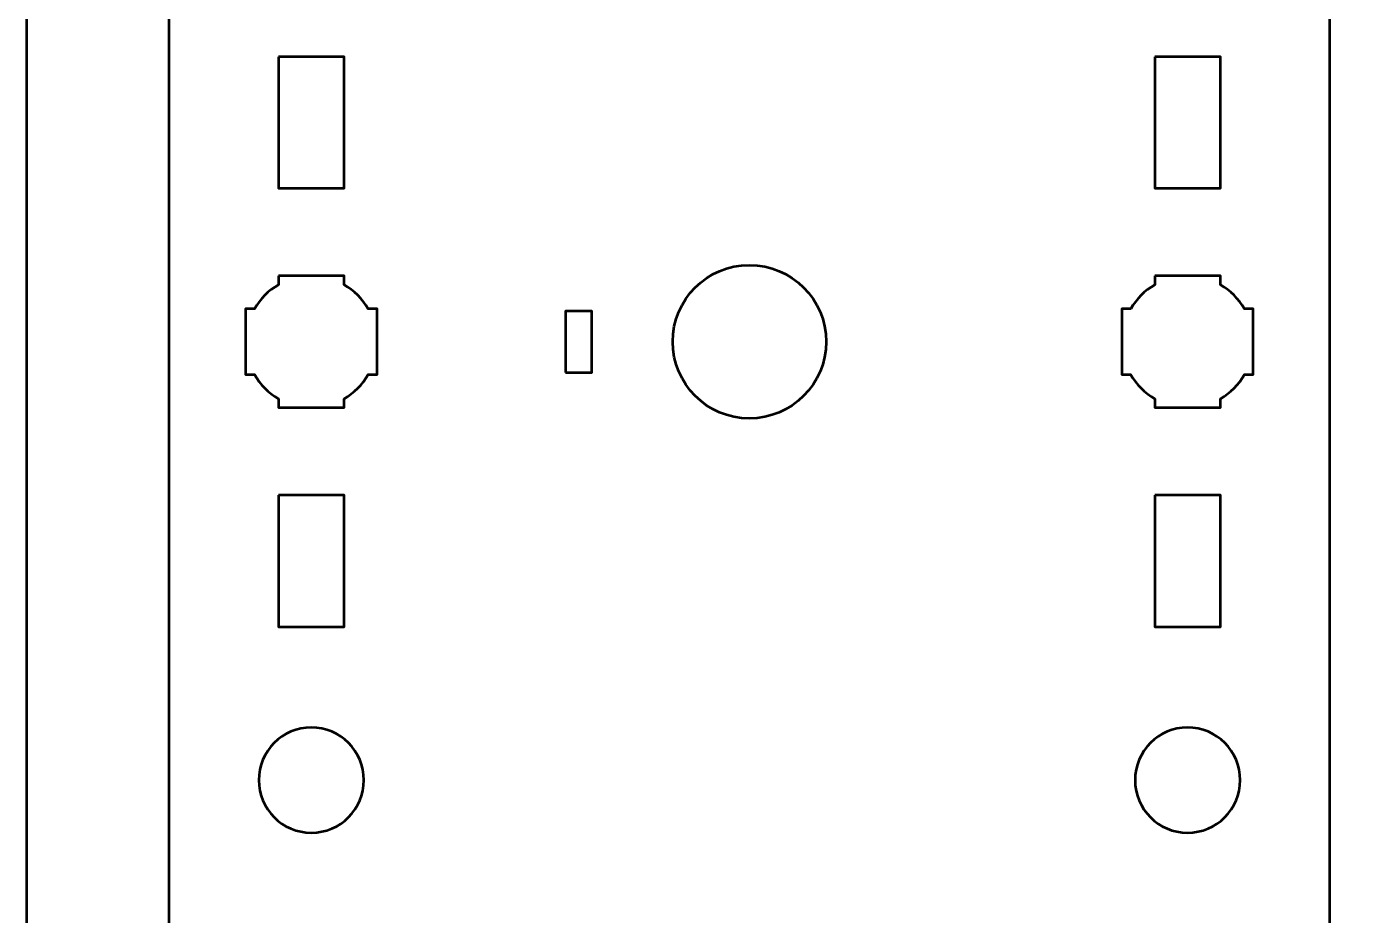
# Model space of a CAD drawing. Header units: centimetres. Extents: x -21 to 0, y -29.7 to 0.
# Drawn here: x -21 to -14.95, y -9.62 to -5.56 of the extents above; entities that cross this region are included whole.
import ezdxf

# ---------------------------------------------------------------- set-up
doc = ezdxf.new("R2010")
doc.units = ezdxf.units.CM
doc.header["$MEASUREMENT"] = 0
doc.layers.add('Layer 1', color=7, linetype='Continuous')

msp = doc.modelspace()

# ---------------------------------------------------------------- linework, layer by layer
at = {"layer": 'Layer 1', "lineweight": 53}
msp.add_lwpolyline([(-18.54, -7.14002), (-18.42, -7.14002), (-18.42, -6.86004), (-18.54, -6.86004), (-18.54, -7.14002)], close=True, dxfattribs=at)
msp.add_ellipse((-17.7, -7.00003), major_axis=(0.35, 0), ratio=0.9999714, dxfattribs=at)
at = {"layer": 'Layer 1', "color": 1, "lineweight": 53}
msp.add_open_spline([(-21.00003, -29.19995), (-21.00003, -29.19995), (-21.00003, -5.29992), (-21.00003, -5.29992), (-21.00003, -5.29992), (-21.00003, -5.21709), (-20.93286, -5.14992), (-20.85003, -5.14992), (-20.85003, -5.14992), (-20.7672, -5.14992), (-20.70003, -5.08275), (-20.70003, -4.99992), (-20.70003, -4.99992), (-20.70003, -4.91709), (-20.7672, -4.84992), (-20.85003, -4.84992), (-20.85003, -4.84992), (-20.93286, -4.84992), (-21.00003, -4.78275), (-21.00003, -4.69992), (-21.00003, -4.69992), (-21.00003, -4.61709), (-20.93286, -4.54992), (-20.85003, -4.54992), (-20.85003, -4.54992), (-20.7672, -4.54992), (-20.70003, -4.48275), (-20.70003, -4.39992), (-20.70003, -4.39992), (-20.70003, -4.31709), (-20.7672, -4.24992), (-20.85003, -4.24992), (-20.85003, -4.24992), (-20.93286, -4.24992), (-21.00003, -4.18275), (-21.00003, -4.09992), (-21.00003, -4.09992), (-21.00003, -4.01709), (-20.93286, -3.94992), (-20.85003, -3.94992), (-20.85003, -3.94992), (-20.7672, -3.94992), (-20.70003, -3.88275), (-20.70003, -3.79992), (-20.70003, -3.79992), (-20.70003, -3.71709), (-20.7672, -3.64992), (-20.85003, -3.64992), (-20.85003, -3.64992), (-20.93286, -3.64992), (-21.00003, -3.58275), (-21.00003, -3.49992), (-21.00003, -3.49992), (-21.00003, -3.41709), (-20.93286, -3.34992), (-20.85003, -3.34992), (-20.85003, -3.34992), (-20.7672, -3.34992), (-20.70003, -3.28275), (-20.70003, -3.19992), (-20.70003, -3.19992), (-20.70003, -3.11709), (-20.7672, -3.04992), (-20.85003, -3.04992), (-20.85003, -3.04992), (-20.93286, -3.04992), (-21.00003, -2.98275), (-21.00003, -2.89992), (-21.00003, -2.89992), (-21.00003, -2.81709), (-20.93286, -2.74992), (-20.85003, -2.74992), (-20.85003, -2.74992), (-20.7672, -2.74992), (-20.70003, -2.68275), (-20.70003, -2.59992), (-20.70003, -2.59992), (-20.70003, -2.51709), (-20.7672, -2.44992), (-20.85003, -2.44992), (-20.85003, -2.44992), (-20.93286, -2.44992), (-21.00003, -2.38275), (-21.00003, -2.29992), (-21.00003, -2.29992), (-21.00003, -2.21709), (-20.93286, -2.14992), (-20.85003, -2.14992), (-20.85003, -2.14992), (-20.7672, -2.14992), (-20.70003, -2.08275), (-20.70003, -1.99992), (-20.70003, -1.99992), (-20.70003, -1.91709), (-20.7672, -1.84992), (-20.85003, -1.84992), (-20.85003, -1.84992), (-20.93286, -1.84992), (-21.00003, -1.78275), (-21.00003, -1.69992), (-21.00003, -1.69992), (-21.00003, -1.61709), (-20.93286, -1.54992), (-20.85003, -1.54992), (-20.85003, -1.54992), (-20.7672, -1.54992), (-20.70003, -1.48275), (-20.70003, -1.39992), (-20.70003, -1.39992), (-20.70003, -1.31709), (-20.7672, -1.24992), (-20.85003, -1.24992), (-20.85003, -1.24992), (-20.93286, -1.24992), (-21.00003, -1.18275), (-21.00003, -1.09992), (-21.00003, -1.09992), (-21.00003, -1.09992), (-21.00003, -0.49992), (-21.00003, -0.49992), (-21.00003, -0.49992), (-21.00003, -0.22295), (-20.77694, 0.00004), (-20.49994, 0.00004), (-20.49994, 0.00004), (-20.49994, 0.00004), (-0.50008, 0.00004), (-0.50008, 0.00004), (-0.50008, 0.00004), (-0.22294, 0.00004), (0.00002, -0.22295), (0.00002, -0.49992), (0.00002, -0.49992), (0.00002, -0.49992), (0.00002, -29.19995), (0.00002, -29.19995), (0.00002, -29.19995), (0.00002, -29.47695), (-0.22294, -29.70004), (-0.50008, -29.70004), (-0.50008, -29.70004), (-0.50008, -29.70004), (-20.49994, -29.70004), (-20.49994, -29.70004), (-20.49994, -29.70004), (-20.77694, -29.70004), (-21.00003, -29.47695), (-21.00003, -29.19995)], degree=3, knots=[0, 0, 0, 0, 0.027027, 0.027027, 0.027027, 0.027027, 0.0540541, 0.0540541, 0.0540541, 0.0540541, 0.0810811, 0.0810811, 0.0810811, 0.0810811, 0.1081081, 0.1081081, 0.1081081, 0.1081081, 0.1351351, 0.1351351, 0.1351351, 0.1351351, 0.1621622, 0.1621622, 0.1621622, 0.1621622, 0.1891892, 0.1891892, 0.1891892, 0.1891892, 0.2162162, 0.2162162, 0.2162162, 0.2162162, 0.2432432, 0.2432432, 0.2432432, 0.2432432, 0.2702703, 0.2702703, 0.2702703, 0.2702703, 0.2972973, 0.2972973, 0.2972973, 0.2972973, 0.3243243, 0.3243243, 0.3243243, 0.3243243, 0.3513514, 0.3513514, 0.3513514, 0.3513514, 0.3783784, 0.3783784, 0.3783784, 0.3783784, 0.4054054, 0.4054054, 0.4054054, 0.4054054, 0.4324324, 0.4324324, 0.4324324, 0.4324324, 0.4594595, 0.4594595, 0.4594595, 0.4594595, 0.4864865, 0.4864865, 0.4864865, 0.4864865, 0.5135135, 0.5135135, 0.5135135, 0.5135135, 0.5405405, 0.5405405, 0.5405405, 0.5405405, 0.5675676, 0.5675676, 0.5675676, 0.5675676, 0.5945946, 0.5945946, 0.5945946, 0.5945946, 0.6216216, 0.6216216, 0.6216216, 0.6216216, 0.6486486, 0.6486486, 0.6486486, 0.6486486, 0.6756757, 0.6756757, 0.6756757, 0.6756757, 0.7027027, 0.7027027, 0.7027027, 0.7027027, 0.7297297, 0.7297297, 0.7297297, 0.7297297, 0.7567568, 0.7567568, 0.7567568, 0.7567568, 0.7837838, 0.7837838, 0.7837838, 0.7837838, 0.8108108, 0.8108108, 0.8108108, 0.8108108, 0.8378378, 0.8378378, 0.8378378, 0.8378378, 0.8648649, 0.8648649, 0.8648649, 0.8648649, 0.8918919, 0.8918919, 0.8918919, 0.8918919, 0.9189189, 0.9189189, 0.9189189, 0.9189189, 0.9459459, 0.9459459, 0.9459459, 0.9459459, 0.972973, 0.972973, 0.972973, 0.972973, 1, 1, 1, 1], dxfattribs=at)
at = {"layer": 'Layer 1', "color": 3, "lineweight": 53}
msp.add_open_spline([(-19.85004, -13.64999), (-20.1271, -13.64991), (-20.34998, -13.42684), (-20.34998, -13.14989), (-20.34998, -13.14989), (-20.34998, -10.3833), (-20.34998, -7.61668), (-20.34998, -4.85009), (-20.34998, -4.85009), (-20.34998, -4.57309), (-20.12689, -4.34999), (-19.84989, -4.34999), (-19.84989, -4.34999), (-19.84989, -4.34999), (-15.55003, -4.34999), (-15.55003, -4.34999), (-15.55003, -4.34999), (-15.2729, -4.34999), (-15.04994, -4.57309), (-15.04994, -4.85009), (-15.04994, -4.85009), (-15.04994, -7.61668), (-15.04994, -10.3833), (-15.04994, -13.14989), (-15.04994, -13.14989), (-15.04994, -13.42689), (-15.27303, -13.64999), (-15.55003, -13.64999), (-15.55003, -13.64999), (-15.55003, -13.64999), (-19.85004, -13.64999), (-19.85004, -13.64999)], degree=3, knots=[0, 0, 0, 0, 0.125, 0.125, 0.125, 0.125, 0.25, 0.25, 0.25, 0.25, 0.375, 0.375, 0.375, 0.375, 0.5, 0.5, 0.5, 0.5, 0.625, 0.625, 0.625, 0.625, 0.75, 0.75, 0.75, 0.75, 0.875, 0.875, 0.875, 0.875, 1, 1, 1, 1], dxfattribs=at)
at = {"layer": 'Layer 1', "lineweight": 53}
for points, knots in [([(-19.84989, -5.70004), (-19.84989, -5.70004), (-19.54988, -5.70004), (-19.54988, -5.70004), (-19.54988, -5.70004), (-19.54988, -5.70004), (-19.54988, -6.30003), (-19.54988, -6.30003), (-19.54988, -6.30003), (-19.54988, -6.30003), (-19.84989, -6.30003), (-19.84989, -6.30003), (-19.84989, -6.30003), (-19.84989, -6.30003), (-19.84989, -5.70004), (-19.84989, -5.70004)], [0, 0, 0, 0, 0.25, 0.25, 0.25, 0.25, 0.5, 0.5, 0.5, 0.5, 0.75, 0.75, 0.75, 0.75, 1, 1, 1, 1]), ([(-15.85003, -5.70004), (-15.85003, -5.70004), (-15.55003, -5.70004), (-15.55003, -5.70004), (-15.55003, -5.70004), (-15.55003, -5.70004), (-15.55003, -6.30003), (-15.55003, -6.30003), (-15.55003, -6.30003), (-15.55003, -6.30003), (-15.85003, -6.30003), (-15.85003, -6.30003), (-15.85003, -6.30003), (-15.85003, -6.30003), (-15.85003, -5.70004), (-15.85003, -5.70004)], [0, 0, 0, 0, 0.25, 0.25, 0.25, 0.25, 0.5, 0.5, 0.5, 0.5, 0.75, 0.75, 0.75, 0.75, 1, 1, 1, 1]), ([(-19.85003, -6.70004), (-19.85003, -6.70004), (-19.70151, -6.70004), (-19.70151, -6.70004), (-19.70151, -6.70004), (-19.70151, -6.70004), (-19.69996, -6.70002), (-19.69996, -6.70002), (-19.69996, -6.70002), (-19.69996, -6.70002), (-19.69841, -6.70004), (-19.69841, -6.70004), (-19.69841, -6.70004), (-19.69841, -6.70004), (-19.55003, -6.70004), (-19.55003, -6.70004), (-19.55003, -6.70004), (-19.55003, -6.70004), (-19.55003, -6.74013), (-19.55003, -6.74013), (-19.55003, -6.74013), (-19.50446, -6.76648), (-19.46648, -6.80448), (-19.44012, -6.85003), (-19.44012, -6.85003), (-19.44012, -6.85003), (-19.40003, -6.85003), (-19.40003, -6.85003), (-19.40003, -6.85003), (-19.40003, -6.85003), (-19.40003, -6.99408), (-19.40003, -6.99408), (-19.40003, -6.99408), (-19.40003, -6.99408), (-19.39997, -7.00002), (-19.39997, -7.00002), (-19.39997, -7.00002), (-19.39997, -7.00002), (-19.40003, -7.00596), (-19.40003, -7.00596), (-19.40003, -7.00596), (-19.40003, -7.00596), (-19.40003, -7.15003), (-19.40003, -7.15003), (-19.40003, -7.15003), (-19.40003, -7.15003), (-19.4401, -7.15003), (-19.4401, -7.15003), (-19.4401, -7.15003), (-19.46646, -7.1956), (-19.50445, -7.23359), (-19.55003, -7.25993), (-19.55003, -7.25993), (-19.55003, -7.25993), (-19.55003, -7.30003), (-19.55003, -7.30003), (-19.55003, -7.30003), (-19.55003, -7.30003), (-19.85003, -7.30003), (-19.85003, -7.30003), (-19.85003, -7.30003), (-19.85003, -7.30003), (-19.85003, -7.25984), (-19.85003, -7.25984), (-19.85003, -7.25984), (-19.89553, -7.2335), (-19.93347, -7.19554), (-19.95981, -7.15003), (-19.95981, -7.15003), (-19.95981, -7.15003), (-20.00002, -7.15003), (-20.00002, -7.15003), (-20.00002, -7.15003), (-20.00002, -7.15003), (-20.00002, -6.85003), (-20.00002, -6.85003), (-20.00002, -6.85003), (-20.00002, -6.85003), (-19.95979, -6.85003), (-19.95979, -6.85003), (-19.95979, -6.85003), (-19.93345, -6.80453), (-19.89552, -6.76657), (-19.85003, -6.74023), (-19.85003, -6.74023), (-19.85003, -6.74023), (-19.85003, -6.70004), (-19.85003, -6.70004)], [0, 0, 0, 0, 0.0454545, 0.0454545, 0.0454545, 0.0454545, 0.0909091, 0.0909091, 0.0909091, 0.0909091, 0.1363636, 0.1363636, 0.1363636, 0.1363636, 0.1818182, 0.1818182, 0.1818182, 0.1818182, 0.2272727, 0.2272727, 0.2272727, 0.2272727, 0.2727273, 0.2727273, 0.2727273, 0.2727273, 0.3181818, 0.3181818, 0.3181818, 0.3181818, 0.3636364, 0.3636364, 0.3636364, 0.3636364, 0.4090909, 0.4090909, 0.4090909, 0.4090909, 0.4545455, 0.4545455, 0.4545455, 0.4545455, 0.5, 0.5, 0.5, 0.5, 0.5454545, 0.5454545, 0.5454545, 0.5454545, 0.5909091, 0.5909091, 0.5909091, 0.5909091, 0.6363636, 0.6363636, 0.6363636, 0.6363636, 0.6818182, 0.6818182, 0.6818182, 0.6818182, 0.7272727, 0.7272727, 0.7272727, 0.7272727, 0.7727273, 0.7727273, 0.7727273, 0.7727273, 0.8181818, 0.8181818, 0.8181818, 0.8181818, 0.8636364, 0.8636364, 0.8636364, 0.8636364, 0.9090909, 0.9090909, 0.9090909, 0.9090909, 0.9545455, 0.9545455, 0.9545455, 0.9545455, 1, 1, 1, 1]), ([(-15.85003, -6.70004), (-15.85003, -6.70004), (-15.70151, -6.70004), (-15.70151, -6.70004), (-15.70151, -6.70004), (-15.70151, -6.70004), (-15.69996, -6.70002), (-15.69996, -6.70002), (-15.69996, -6.70002), (-15.69996, -6.70002), (-15.69841, -6.70004), (-15.69841, -6.70004), (-15.69841, -6.70004), (-15.69841, -6.70004), (-15.55003, -6.70004), (-15.55003, -6.70004), (-15.55003, -6.70004), (-15.55003, -6.70004), (-15.55003, -6.74013), (-15.55003, -6.74013), (-15.55003, -6.74013), (-15.50446, -6.76648), (-15.46648, -6.80448), (-15.44012, -6.85003), (-15.44012, -6.85003), (-15.44012, -6.85003), (-15.40003, -6.85003), (-15.40003, -6.85003), (-15.40003, -6.85003), (-15.40003, -6.85003), (-15.40003, -6.99408), (-15.40003, -6.99408), (-15.40003, -6.99408), (-15.40003, -6.99408), (-15.39997, -7.00002), (-15.39997, -7.00002), (-15.39997, -7.00002), (-15.39997, -7.00002), (-15.40003, -7.00596), (-15.40003, -7.00596), (-15.40003, -7.00596), (-15.40003, -7.00596), (-15.40003, -7.15003), (-15.40003, -7.15003), (-15.40003, -7.15003), (-15.40003, -7.15003), (-15.4401, -7.15003), (-15.4401, -7.15003), (-15.4401, -7.15003), (-15.46646, -7.1956), (-15.50445, -7.23359), (-15.55003, -7.25993), (-15.55003, -7.25993), (-15.55003, -7.25993), (-15.55003, -7.30003), (-15.55003, -7.30003), (-15.55003, -7.30003), (-15.55003, -7.30003), (-15.85003, -7.30003), (-15.85003, -7.30003), (-15.85003, -7.30003), (-15.85003, -7.30003), (-15.85003, -7.25984), (-15.85003, -7.25984), (-15.85003, -7.25984), (-15.89553, -7.2335), (-15.93347, -7.19554), (-15.95981, -7.15003), (-15.95981, -7.15003), (-15.95981, -7.15003), (-16.00002, -7.15003), (-16.00002, -7.15003), (-16.00002, -7.15003), (-16.00002, -7.15003), (-16.00002, -6.85003), (-16.00002, -6.85003), (-16.00002, -6.85003), (-16.00002, -6.85003), (-15.95979, -6.85003), (-15.95979, -6.85003), (-15.95979, -6.85003), (-15.93345, -6.80453), (-15.89552, -6.76657), (-15.85003, -6.74023), (-15.85003, -6.74023), (-15.85003, -6.74023), (-15.85003, -6.70004), (-15.85003, -6.70004)], [0, 0, 0, 0, 0.0454545, 0.0454545, 0.0454545, 0.0454545, 0.0909091, 0.0909091, 0.0909091, 0.0909091, 0.1363636, 0.1363636, 0.1363636, 0.1363636, 0.1818182, 0.1818182, 0.1818182, 0.1818182, 0.2272727, 0.2272727, 0.2272727, 0.2272727, 0.2727273, 0.2727273, 0.2727273, 0.2727273, 0.3181818, 0.3181818, 0.3181818, 0.3181818, 0.3636364, 0.3636364, 0.3636364, 0.3636364, 0.4090909, 0.4090909, 0.4090909, 0.4090909, 0.4545455, 0.4545455, 0.4545455, 0.4545455, 0.5, 0.5, 0.5, 0.5, 0.5454545, 0.5454545, 0.5454545, 0.5454545, 0.5909091, 0.5909091, 0.5909091, 0.5909091, 0.6363636, 0.6363636, 0.6363636, 0.6363636, 0.6818182, 0.6818182, 0.6818182, 0.6818182, 0.7272727, 0.7272727, 0.7272727, 0.7272727, 0.7727273, 0.7727273, 0.7727273, 0.7727273, 0.8181818, 0.8181818, 0.8181818, 0.8181818, 0.8636364, 0.8636364, 0.8636364, 0.8636364, 0.9090909, 0.9090909, 0.9090909, 0.9090909, 0.9545455, 0.9545455, 0.9545455, 0.9545455, 1, 1, 1, 1]), ([(-19.85003, -7.70004), (-19.85003, -7.70004), (-19.55003, -7.70004), (-19.55003, -7.70004), (-19.55003, -7.70004), (-19.55003, -7.70004), (-19.55003, -8.30003), (-19.55003, -8.30003), (-19.55003, -8.30003), (-19.55003, -8.30003), (-19.85003, -8.30003), (-19.85003, -8.30003), (-19.85003, -8.30003), (-19.85003, -8.30003), (-19.85003, -7.70004), (-19.85003, -7.70004)], [0, 0, 0, 0, 0.25, 0.25, 0.25, 0.25, 0.5, 0.5, 0.5, 0.5, 0.75, 0.75, 0.75, 0.75, 1, 1, 1, 1]), ([(-15.85003, -7.70004), (-15.85003, -7.70004), (-15.55003, -7.70004), (-15.55003, -7.70004), (-15.55003, -7.70004), (-15.55003, -7.70004), (-15.55003, -8.30003), (-15.55003, -8.30003), (-15.55003, -8.30003), (-15.55003, -8.30003), (-15.85003, -8.30003), (-15.85003, -8.30003), (-15.85003, -8.30003), (-15.85003, -8.30003), (-15.85003, -7.70004), (-15.85003, -7.70004)], [0, 0, 0, 0, 0.25, 0.25, 0.25, 0.25, 0.5, 0.5, 0.5, 0.5, 0.75, 0.75, 0.75, 0.75, 1, 1, 1, 1]), ([(-19.7, -9.24003), (-19.83252, -9.24003), (-19.94, -9.13255), (-19.94, -9.00003), (-19.94, -9.00003), (-19.94, -8.86751), (-19.83252, -8.76003), (-19.7, -8.76003), (-19.7, -8.76003), (-19.56748, -8.76003), (-19.46, -8.86751), (-19.46, -9.00003), (-19.46, -9.00003), (-19.46, -9.13255), (-19.56748, -9.24003), (-19.7, -9.24003)], [0, 0, 0, 0, 0.25, 0.25, 0.25, 0.25, 0.5, 0.5, 0.5, 0.5, 0.75, 0.75, 0.75, 0.75, 1, 1, 1, 1]), ([(-15.7, -9.24003), (-15.83252, -9.24003), (-15.94, -9.13255), (-15.94, -9.00003), (-15.94, -9.00003), (-15.94, -8.86751), (-15.83252, -8.76003), (-15.7, -8.76003), (-15.7, -8.76003), (-15.56748, -8.76003), (-15.46, -8.86751), (-15.46, -9.00003), (-15.46, -9.00003), (-15.46, -9.13255), (-15.56748, -9.24003), (-15.7, -9.24003)], [0, 0, 0, 0, 0.25, 0.25, 0.25, 0.25, 0.5, 0.5, 0.5, 0.5, 0.75, 0.75, 0.75, 0.75, 1, 1, 1, 1])]:
    msp.add_open_spline(points, degree=3, knots=knots, dxfattribs=at)

doc.saveas('drawing.dxf')
